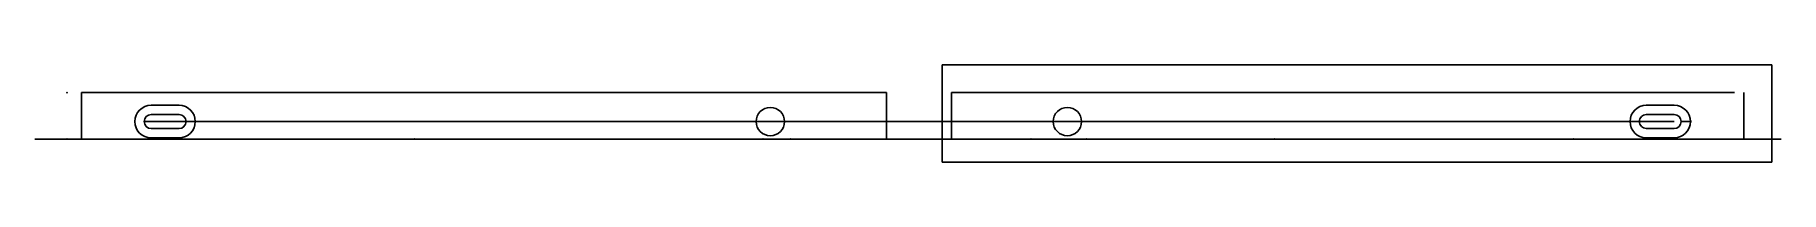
# Model space of a CAD drawing. Header units: centimetres. Extents: x -0.7 to 36.9, y -0.5 to 1.6.
import ezdxf

# ---------------------------------------------------------------- set-up
doc = ezdxf.new("R2010")
doc.units = ezdxf.units.CM
doc.header["$MEASUREMENT"] = 0
for name, color, linetype in [('Untitled v2_Sketch1', 7, 'Continuous'), ('Untitled v2_Sketch3', 7, 'Continuous'), ('Untitled v2_Sketch5', 7, 'Continuous'), ('Untitled v2_Sketch6', 7, 'Continuous')]:
    doc.layers.add(name, color=color, linetype=linetype)

msp = doc.modelspace()

# ---------------------------------------------------------------- linework, layer by layer
at = {"layer": 'Untitled v2_Sketch1'}
for p, q in [((0.009, 0, -0.209), (0.01, 0, -9.734)), ((0.01, 0, -0.194), (0.009, 0, -0.209)), ((0.012, 0, -0.178), (0.01, 0, -0.194)), ((0.01, 0, -9.734), (0.01, 0, -9.75)), ((0.01, 0, -9.75), (0.012, 0, -9.766)), ((0.015, 0, -0.163), (0.012, 0, -0.178)), ((0.012, 0, -9.766), (0.015, 0, -9.781)), ((0.019, 0, -0.147), (0.015, 0, -0.163)), ((0.015, 0, -9.781), (0.019, 0, -9.796)), ((0.019, 0, -9.796), (0.025, 0, -9.811)), ((0.025, 0, -0.133), (0.019, 0, -0.147)), ((0.031, 0, -0.119), (0.025, 0, -0.133)), ((0.025, 0, -9.811), (0.031, 0, -9.825)), ((0.031, 0, -9.825), (0.039, 0, -9.839)), ((0.039, 0, -0.105), (0.031, 0, -0.119)), ((0.048, 0, -0.092), (0.039, 0, -0.105)), ((0.039, 0, -9.839), (0.048, 0, -9.852)), ((0.057, 0, -0.079), (0.048, 0, -0.092)), ((0.048, 0, -9.852), (0.057, 0, -9.864)), ((0.068, 0, -0.068), (0.057, 0, -0.079)), ((0.057, 0, -9.864), (0.068, 0, -9.876)), ((0.08, 0, -0.057), (0.068, 0, -0.068)), ((0.068, 0, -9.876), (0.08, 0, -9.886)), ((0.08, 0, -9.886), (0.092, 0, -9.896)), ((0.092, 0, -0.047), (0.08, 0, -0.057)), ((0.092, 0, -9.896), (0.105, 0, -9.905)), ((0.105, 0, -0.039), (0.092, 0, -0.047)), ((0.119, 0, -0.031), (0.105, 0, -0.039)), ((0.105, 0, -9.905), (0.119, 0, -9.913)), ((0.133, 0, -0.025), (0.119, 0, -0.031)), ((0.119, 0, -9.913), (0.133, 0, -9.919)), ((0.133, 0, -9.919), (0.148, 0, -9.925)), ((0.148, 0, -0.019), (0.133, 0, -0.025)), ((0.163, 0, -0.015), (0.148, 0, -0.019)), ((0.148, 0, -9.925), (0.163, 0, -9.929)), ((0.178, 0, -0.012), (0.163, 0, -0.015)), ((0.163, 0, -9.929), (0.178, 0, -9.932)), ((0.194, 0, -0.01), (0.178, 0, -0.012)), ((0.178, 0, -9.932), (0.194, 0, -9.934)), ((0.194, 0, -9.934), (0.21, 0, -9.934)), ((0.209, 0, -0.009), (0.194, 0, -0.01)), ((17.831, 0, -0.009), (0.209, 0, -0.009)), ((0.21, 0, -9.934), (17.831, 0, -9.934)), ((0.462, 0, -0.462), (0.462, 0, -1.862)), ((0.462, 0, -1.862), (1.862, 0, -1.862)), ((1.862, 0, -0.462), (0.462, 0, -0.462)), ((1.862, 0, -2.367), (0.462, 0, -2.367)), ((0.462, 0, -2.367), (0.462, 0, -3.767)), ((0.462, 0, -3.767), (1.862, 0, -3.767)), ((0.462, 0, -4.272), (0.462, 0, -5.672)), ((0.462, 0, -5.672), (1.862, 0, -5.672)), ((1.862, 0, -4.272), (0.462, 0, -4.272)), ((0.462, 0, -7.577), (1.862, 0, -7.577)), ((0.462, 0, -6.177), (0.462, 0, -7.577)), ((1.862, 0, -6.177), (0.462, 0, -6.177)), ((0.462, 0, -9.482), (1.862, 0, -9.482)), ((1.862, 0, -8.082), (0.462, 0, -8.082)), ((0.462, 0, -8.082), (0.462, 0, -9.482)), ((1.862, 0, -1.862), (1.862, 0, -0.462)), ((1.862, 0, -3.767), (1.862, 0, -2.367)), ((1.862, 0, -5.672), (1.862, 0, -4.272)), ((1.862, 0, -7.577), (1.862, 0, -6.177)), ((1.862, 0, -9.482), (1.862, 0, -8.082)), ((3.767, 0, -0.462), (2.367, 0, -0.462)), ((2.367, 0, -0.462), (2.367, 0, -1.862)), ((2.367, 0, -1.862), (3.767, 0, -1.862)), ((2.367, 0, -3.767), (3.767, 0, -3.767)), ((2.367, 0, -2.367), (2.367, 0, -3.767)), ((3.767, 0, -2.367), (2.367, 0, -2.367)), ((3.767, 0, -4.272), (2.367, 0, -4.272)), ((2.367, 0, -5.672), (3.767, 0, -5.672)), ((2.367, 0, -4.272), (2.367, 0, -5.672)), ((3.767, 0, -6.177), (2.367, 0, -6.177)), ((2.367, 0, -7.577), (3.767, 0, -7.577)), ((2.367, 0, -6.177), (2.367, 0, -7.577)), ((2.367, 0, -8.082), (2.367, 0, -9.482)), ((3.767, 0, -8.082), (2.367, 0, -8.082)), ((2.367, 0, -9.482), (3.767, 0, -9.482)), ((3.767, 0, -1.862), (3.767, 0, -0.462)), ((3.767, 0, -5.672), (3.767, 0, -4.272)), ((3.767, 0, -3.767), (3.767, 0, -2.367)), ((3.767, 0, -7.577), (3.767, 0, -6.177)), ((3.767, 0, -9.482), (3.767, 0, -8.082)), ((6.148, 0, -8.082), (4.748, 0, -8.082)), ((4.748, 0, -8.082), (4.748, 0, -9.482)), ((4.748, 0, -9.482), (6.148, 0, -9.482)), ((6.386, 0, -0.462), (4.986, 0, -0.462)), ((4.986, 0, -0.462), (4.986, 0, -1.862)), ((4.986, 0, -1.862), (6.386, 0, -1.862)), ((5.029, 0, -3.017), (5.111, 0, -3.017)), ((5.029, 0, -3.297), (5.029, 0, -3.017)), ((5.111, 0, -3.297), (5.029, 0, -3.297)), ((5.284, 0, -3.62), (5.111, 0, -3.62)), ((5.111, 0, -2.39), (5.284, 0, -2.39)), ((5.111, 0, -3.62), (5.111, 0, -3.297)), ((5.111, 0, -3.017), (5.111, 0, -2.39)), ((6.625, 0, -6.177), (5.224, 0, -6.177)), ((5.224, 0, -6.177), (5.224, 0, -7.577)), ((5.224, 0, -7.577), (6.625, 0, -7.577)), ((5.284, 0, -2.292), (5.614, 0, -2.292)), ((5.614, 0, -3.712), (5.284, 0, -3.712)), ((5.284, 0, -3.712), (5.284, 0, -3.62)), ((5.284, 0, -2.39), (5.284, 0, -2.292)), ((5.463, 0, -4.272), (5.463, 0, -5.672)), ((6.863, 0, -4.272), (5.463, 0, -4.272)), ((5.463, 0, -5.672), (6.863, 0, -5.672)), ((5.614, 0, -3.62), (5.614, 0, -3.712)), ((5.614, 0, -2.292), (5.614, 0, -2.39)), ((5.786, 0, -3.62), (5.614, 0, -3.62)), ((5.614, 0, -2.39), (5.786, 0, -2.39)), ((5.786, 0, -2.39), (5.786, 0, -2.837)), ((5.939, 0, -3.297), (5.786, 0, -3.297)), ((5.786, 0, -3.297), (5.786, 0, -3.62)), ((5.786, 0, -2.837), (5.939, 0, -2.837)), ((5.939, 0, -3.767), (5.939, 0, -3.297)), ((5.939, 0, -2.837), (5.939, 0, -2.367)), ((5.939, 0, -2.367), (7.339, 0, -2.367)), ((7.339, 0, -3.767), (5.939, 0, -3.767)), ((6.148, 0, -9.482), (6.148, 0, -8.082)), ((6.386, 0, -1.862), (6.386, 0, -0.462)), ((6.625, 0, -7.577), (6.625, 0, -6.177)), ((6.653, 0, -9.482), (8.053, 0, -9.482)), ((6.653, 0, -8.082), (6.653, 0, -9.482)), ((8.053, 0, -8.082), (6.653, 0, -8.082)), ((6.863, 0, -5.672), (6.863, 0, -4.272)), ((7.339, 0, -2.837), (7.491, 0, -2.837)), ((7.339, 0, -2.367), (7.339, 0, -2.837)), ((7.491, 0, -3.297), (7.339, 0, -3.297)), ((7.339, 0, -3.297), (7.339, 0, -3.767)), ((7.368, 0, -1.862), (8.768, 0, -1.862)), ((8.768, 0, -0.462), (7.368, 0, -0.462)), ((7.368, 0, -0.462), (7.368, 0, -1.862)), ((7.491, 0, -2.39), (7.664, 0, -2.39)), ((7.491, 0, -2.837), (7.491, 0, -2.39)), ((7.491, 0, -3.62), (7.491, 0, -3.297)), ((7.664, 0, -3.62), (7.491, 0, -3.62)), ((9.006, 0, -6.177), (7.606, 0, -6.177)), ((7.606, 0, -7.577), (9.006, 0, -7.577)), ((7.606, 0, -6.177), (7.606, 0, -7.577)), ((7.664, 0, -2.292), (7.994, 0, -2.292)), ((7.664, 0, -2.39), (7.664, 0, -2.292)), ((7.994, 0, -3.712), (7.664, 0, -3.712)), ((7.664, 0, -3.712), (7.664, 0, -3.62)), ((7.994, 0, -2.292), (7.994, 0, -2.39)), ((7.994, 0, -2.39), (8.166, 0, -2.39)), ((8.166, 0, -3.62), (7.994, 0, -3.62)), ((7.994, 0, -3.62), (7.994, 0, -3.712)), ((8.053, 0, -9.482), (8.053, 0, -8.082)), ((8.082, 0, -5.672), (9.482, 0, -5.672)), ((8.082, 0, -4.272), (8.082, 0, -5.672)), ((9.482, 0, -4.272), (8.082, 0, -4.272)), ((8.166, 0, -3.017), (8.249, 0, -3.017)), ((8.166, 0, -2.39), (8.166, 0, -3.017)), ((8.249, 0, -3.297), (8.166, 0, -3.297)), ((8.166, 0, -3.297), (8.166, 0, -3.62)), ((8.249, 0, -3.017), (8.249, 0, -3.297)), ((9.958, 0, -8.082), (8.558, 0, -8.082)), ((8.558, 0, -9.482), (9.958, 0, -9.482)), ((8.558, 0, -8.082), (8.558, 0, -9.482)), ((8.768, 0, -1.862), (8.768, 0, -0.462)), ((9.006, 0, -7.577), (9.006, 0, -6.177)), ((10.434, 0, -2.367), (9.034, 0, -2.367)), ((9.034, 0, -2.367), (9.034, 0, -3.767)), ((9.034, 0, -3.767), (10.434, 0, -3.767)), ((9.482, 0, -5.672), (9.482, 0, -4.272)), ((9.511, 0, -7.577), (10.911, 0, -7.577)), ((9.511, 0, -6.177), (9.511, 0, -7.577)), ((10.911, 0, -6.177), (9.511, 0, -6.177)), ((9.749, 0, -1.862), (11.149, 0, -1.862)), ((11.149, 0, -0.462), (9.749, 0, -0.462)), ((9.749, 0, -0.462), (9.749, 0, -1.862)), ((9.958, 0, -9.482), (9.958, 0, -8.082)), ((9.987, 0, -4.272), (9.987, 0, -5.672)), ((9.987, 0, -5.672), (11.387, 0, -5.672)), ((11.387, 0, -4.272), (9.987, 0, -4.272)), ((10.434, 0, -3.767), (10.434, 0, -2.367)), ((11.863, 0, -8.082), (10.463, 0, -8.082)), ((10.463, 0, -9.482), (11.863, 0, -9.482)), ((10.463, 0, -8.082), (10.463, 0, -9.482)), ((10.911, 0, -7.577), (10.911, 0, -6.177)), ((10.939, 0, -3.767), (12.339, 0, -3.767)), ((12.339, 0, -2.367), (10.939, 0, -2.367)), ((10.939, 0, -2.367), (10.939, 0, -3.767)), ((11.149, 0, -1.862), (11.149, 0, -0.462)), ((11.387, 0, -5.672), (11.387, 0, -4.272)), ((12.816, 0, -6.177), (11.416, 0, -6.177)), ((11.416, 0, -7.577), (12.816, 0, -7.577)), ((11.416, 0, -6.177), (11.416, 0, -7.577)), ((11.863, 0, -9.482), (11.863, 0, -8.082)), ((11.892, 0, -1.862), (13.292, 0, -1.862)), ((11.892, 0, -0.462), (11.892, 0, -1.862)), ((13.292, 0, -0.462), (11.892, 0, -0.462)), ((11.892, 0, -5.672), (13.292, 0, -5.672)), ((13.292, 0, -4.272), (11.892, 0, -4.272)), ((11.892, 0, -4.272), (11.892, 0, -5.672)), ((12.339, 0, -3.767), (12.339, 0, -2.367)), ((12.368, 0, -9.482), (13.768, 0, -9.482)), ((12.368, 0, -8.082), (12.368, 0, -9.482)), ((13.768, 0, -8.082), (12.368, 0, -8.082)), ((12.816, 0, -7.577), (12.816, 0, -6.177)), ((12.844, 0, -3.767), (14.245, 0, -3.767)), ((12.844, 0, -2.367), (12.844, 0, -3.767)), ((14.245, 0, -2.367), (12.844, 0, -2.367)), ((13.292, 0, -1.862), (13.292, 0, -0.462)), ((13.292, 0, -5.672), (13.292, 0, -4.272)), ((14.721, 0, -6.177), (13.321, 0, -6.177)), ((13.321, 0, -6.177), (13.321, 0, -7.577)), ((13.321, 0, -7.577), (14.721, 0, -7.577)), ((13.768, 0, -9.482), (13.768, 0, -8.082)), ((13.797, 0, -5.672), (15.197, 0, -5.672)), ((15.197, 0, -4.272), (13.797, 0, -4.272)), ((13.797, 0, -4.272), (13.797, 0, -5.672)), ((14.078, 0, -1.112), (14.16, 0, -1.112)), ((14.078, 0, -1.392), (14.078, 0, -1.112)), ((14.16, 0, -1.392), (14.078, 0, -1.392)), ((14.16, 0, -1.715), (14.16, 0, -1.392)), ((14.16, 0, -1.112), (14.16, 0, -0.485)), ((14.333, 0, -1.715), (14.16, 0, -1.715)), ((14.16, 0, -0.485), (14.333, 0, -0.485)), ((14.245, 0, -3.767), (14.245, 0, -2.367)), ((15.673, 0, -8.082), (14.273, 0, -8.082)), ((14.273, 0, -9.482), (15.673, 0, -9.482)), ((14.273, 0, -8.082), (14.273, 0, -9.482)), ((14.333, 0, -0.387), (14.663, 0, -0.387)), ((14.663, 0, -1.807), (14.333, 0, -1.807)), ((14.333, 0, -1.807), (14.333, 0, -1.715)), ((14.333, 0, -0.485), (14.333, 0, -0.387)), ((14.835, 0, -1.715), (14.663, 0, -1.715)), ((14.663, 0, -0.387), (14.663, 0, -0.485)), ((14.663, 0, -0.485), (14.835, 0, -0.485)), ((14.663, 0, -1.715), (14.663, 0, -1.807)), ((14.721, 0, -7.577), (14.721, 0, -6.177)), ((16.149, 0, -2.367), (14.749, 0, -2.367)), ((14.749, 0, -2.367), (14.749, 0, -3.767)), ((14.749, 0, -3.767), (16.149, 0, -3.767)), ((14.988, 0, -1.392), (14.835, 0, -1.392)), ((14.835, 0, -0.485), (14.835, 0, -0.932)), ((14.835, 0, -1.392), (14.835, 0, -1.715)), ((14.835, 0, -0.932), (14.988, 0, -0.932)), ((14.988, 0, -1.862), (14.988, 0, -1.392)), ((14.988, 0, -0.932), (14.988, 0, -0.462)), ((14.988, 0, -0.462), (16.388, 0, -0.462)), ((16.388, 0, -1.862), (14.988, 0, -1.862)), ((15.197, 0, -5.672), (15.197, 0, -4.272)), ((15.226, 0, -7.577), (16.626, 0, -7.577)), ((16.626, 0, -6.177), (15.226, 0, -6.177)), ((15.226, 0, -6.177), (15.226, 0, -7.577)), ((15.673, 0, -9.482), (15.673, 0, -8.082)), ((17.102, 0, -4.272), (15.702, 0, -4.272)), ((15.702, 0, -4.272), (15.702, 0, -5.672)), ((15.702, 0, -5.672), (17.102, 0, -5.672)), ((16.149, 0, -3.767), (16.149, 0, -2.367)), ((16.178, 0, -9.482), (17.578, 0, -9.482)), ((17.578, 0, -8.082), (16.178, 0, -8.082)), ((16.178, 0, -8.082), (16.178, 0, -9.482)), ((16.388, 0, -0.462), (16.388, 0, -0.932)), ((16.388, 0, -0.932), (16.54, 0, -0.932)), ((16.54, 0, -1.392), (16.388, 0, -1.392)), ((16.388, 0, -1.392), (16.388, 0, -1.862)), ((16.54, 0, -0.485), (16.713, 0, -0.485)), ((16.54, 0, -0.932), (16.54, 0, -0.485)), ((16.713, 0, -1.715), (16.54, 0, -1.715)), ((16.54, 0, -1.715), (16.54, 0, -1.392)), ((16.626, 0, -7.577), (16.626, 0, -6.177)), ((16.654, 0, -2.367), (16.654, 0, -3.767)), ((18.055, 0, -2.367), (16.654, 0, -2.367)), ((16.654, 0, -3.767), (18.055, 0, -3.767)), ((16.713, 0, -0.485), (16.713, 0, -0.387)), ((16.713, 0, -1.807), (16.713, 0, -1.715)), ((17.043, 0, -1.807), (16.713, 0, -1.807)), ((16.713, 0, -0.387), (17.043, 0, -0.387)), ((16.878, 0, -7.629), (16.878, 0, -6.124)), ((17.215, 0, -1.715), (17.043, 0, -1.715)), ((17.043, 0, -1.715), (17.043, 0, -1.807)), ((17.043, 0, -0.387), (17.043, 0, -0.485)), ((17.043, 0, -0.485), (17.215, 0, -0.485)), ((17.631, 0, -7.829), (17.078, 0, -7.829)), ((17.078, 0, -5.924), (17.154, 0, -5.924)), ((17.102, 0, -5.672), (17.102, 0, -4.272)), ((17.215, 0, -0.485), (17.215, 0, -1.112)), ((17.215, 0, -1.112), (17.297, 0, -1.112)), ((17.215, 0, -1.392), (17.215, 0, -1.715)), ((17.297, 0, -1.392), (17.215, 0, -1.392)), ((17.297, 0, -1.112), (17.297, 0, -1.392)), ((17.354, 0, -5.724), (17.354, 0, -4.219)), ((17.554, 0, -4.019), (18.107, 0, -4.019)), ((17.578, 0, -9.482), (17.578, 0, -8.082)), ((17.831, 0, -9.934), (17.831, 0, -8.029)), ((17.831, 0, -1.914), (17.831, 0, -0.009)), ((17.878, 0, -7.629), (17.878, 0, -6.124)), ((18.107, 0, -2.114), (18.031, 0, -2.114)), ((18.055, 0, -3.767), (18.055, 0, -2.367)), ((18.631, 0, -7.829), (18.078, 0, -7.829)), ((18.078, 0, -5.924), (18.154, 0, -5.924)), ((18.131, 0, -6.177), (18.131, 0, -7.577)), ((19.531, 0, -6.177), (18.131, 0, -6.177)), ((18.131, 0, -7.577), (19.531, 0, -7.577)), ((18.307, 0, -3.819), (18.307, 0, -2.314)), ((18.354, 0, -5.724), (18.354, 0, -4.219)), ((18.554, 0, -4.019), (19.107, 0, -4.019)), ((20.007, 0, -4.272), (18.607, 0, -4.272)), ((18.607, 0, -4.272), (18.607, 0, -5.672)), ((18.607, 0, -5.672), (20.007, 0, -5.672)), ((35.976, 0, -0.009), (18.831, 0, -0.009)), ((18.831, 0, -1.914), (18.831, 0, -0.009)), ((18.831, 0, -9.934), (35.976, 0, -9.934)), ((18.831, 0, -9.934), (18.831, 0, -8.029)), ((19.107, 0, -2.114), (19.031, 0, -2.114)), ((19.083, 0, -9.482), (20.483, 0, -9.482)), ((19.083, 0, -8.082), (19.083, 0, -9.482)), ((20.483, 0, -8.082), (19.083, 0, -8.082)), ((19.307, 0, -3.819), (19.307, 0, -2.314)), ((19.446, 0, -1.392), (19.363, 0, -1.392)), ((19.363, 0, -1.392), (19.363, 0, -1.112)), ((19.363, 0, -1.112), (19.446, 0, -1.112)), ((19.446, 0, -1.715), (19.446, 0, -1.392)), ((19.618, 0, -1.715), (19.446, 0, -1.715)), ((19.446, 0, -0.485), (19.618, 0, -0.485)), ((19.446, 0, -1.112), (19.446, 0, -0.485)), ((19.531, 0, -7.577), (19.531, 0, -6.177)), ((19.559, 0, -2.367), (19.559, 0, -3.767)), ((19.559, 0, -3.767), (20.959, 0, -3.767)), ((20.959, 0, -2.367), (19.559, 0, -2.367)), ((19.948, 0, -1.807), (19.618, 0, -1.807)), ((19.618, 0, -1.807), (19.618, 0, -1.715)), ((19.618, 0, -0.485), (19.618, 0, -0.387)), ((19.618, 0, -0.387), (19.948, 0, -0.387)), ((19.948, 0, -0.485), (20.121, 0, -0.485)), ((19.948, 0, -0.387), (19.948, 0, -0.485)), ((20.121, 0, -1.715), (19.948, 0, -1.715)), ((19.948, 0, -1.715), (19.948, 0, -1.807)), ((20.007, 0, -5.672), (20.007, 0, -4.272)), ((20.036, 0, -6.177), (20.036, 0, -7.577)), ((21.436, 0, -6.177), (20.036, 0, -6.177)), ((20.036, 0, -7.577), (21.436, 0, -7.577)), ((20.121, 0, -1.392), (20.121, 0, -1.715)), ((20.121, 0, -0.485), (20.121, 0, -0.932)), ((20.988, 0, -1.392), (20.121, 0, -1.392)), ((20.121, 0, -0.932), (20.988, 0, -0.932)), ((20.483, 0, -9.482), (20.483, 0, -8.082)), ((20.512, 0, -5.672), (21.912, 0, -5.672)), ((20.512, 0, -4.272), (20.512, 0, -5.672)), ((21.912, 0, -4.272), (20.512, 0, -4.272)), ((20.959, 0, -3.767), (20.959, 0, -2.367)), ((20.988, 0, -0.462), (22.388, 0, -0.462)), ((20.988, 0, -0.932), (20.988, 0, -0.462)), ((22.388, 0, -1.862), (20.988, 0, -1.862)), ((20.988, 0, -1.862), (20.988, 0, -1.392)), ((20.988, 0, -9.482), (22.388, 0, -9.482)), ((20.988, 0, -8.082), (20.988, 0, -9.482)), ((22.388, 0, -8.082), (20.988, 0, -8.082)), ((21.436, 0, -7.577), (21.436, 0, -6.177)), ((22.864, 0, -2.367), (21.464, 0, -2.367)), ((21.464, 0, -2.367), (21.464, 0, -3.767)), ((21.464, 0, -3.767), (22.864, 0, -3.767)), ((21.912, 0, -5.672), (21.912, 0, -4.272)), ((21.941, 0, -7.577), (23.341, 0, -7.577)), ((21.941, 0, -6.177), (21.941, 0, -7.577)), ((23.341, 0, -6.177), (21.941, 0, -6.177)), ((22.388, 0, -1.392), (22.388, 0, -1.862)), ((23.256, 0, -1.392), (22.388, 0, -1.392)), ((22.388, 0, -0.462), (22.388, 0, -0.932)), ((22.388, 0, -0.932), (23.256, 0, -0.932)), ((22.388, 0, -9.482), (22.388, 0, -8.082)), ((23.817, 0, -4.272), (22.417, 0, -4.272)), ((22.417, 0, -4.272), (22.417, 0, -5.672)), ((22.417, 0, -5.672), (23.817, 0, -5.672)), ((22.864, 0, -3.767), (22.864, 0, -2.367)), ((22.893, 0, -8.082), (22.893, 0, -9.482)), ((22.893, 0, -9.482), (24.293, 0, -9.482)), ((24.293, 0, -8.082), (22.893, 0, -8.082)), ((23.256, 0, -0.485), (23.428, 0, -0.485)), ((23.256, 0, -1.715), (23.256, 0, -1.392)), ((23.256, 0, -0.932), (23.256, 0, -0.485)), ((23.428, 0, -1.715), (23.256, 0, -1.715)), ((23.341, 0, -7.577), (23.341, 0, -6.177)), ((23.369, 0, -3.767), (24.77, 0, -3.767)), ((23.369, 0, -2.367), (23.369, 0, -3.767)), ((24.77, 0, -2.367), (23.369, 0, -2.367)), ((23.758, 0, -1.807), (23.428, 0, -1.807)), ((23.428, 0, -0.387), (23.758, 0, -0.387)), ((23.428, 0, -1.807), (23.428, 0, -1.715)), ((23.428, 0, -0.485), (23.428, 0, -0.387)), ((23.758, 0, -0.485), (23.931, 0, -0.485)), ((23.931, 0, -1.715), (23.758, 0, -1.715)), ((23.758, 0, -1.715), (23.758, 0, -1.807)), ((23.758, 0, -0.387), (23.758, 0, -0.485)), ((23.817, 0, -5.672), (23.817, 0, -4.272)), ((23.846, 0, -6.177), (23.846, 0, -7.577)), ((25.246, 0, -6.177), (23.846, 0, -6.177)), ((23.846, 0, -7.577), (25.246, 0, -7.577)), ((23.931, 0, -1.112), (24.013, 0, -1.112)), ((23.931, 0, -1.392), (23.931, 0, -1.715)), ((24.013, 0, -1.392), (23.931, 0, -1.392)), ((23.931, 0, -0.485), (23.931, 0, -1.112)), ((24.013, 0, -1.112), (24.013, 0, -1.392)), ((24.293, 0, -9.482), (24.293, 0, -8.082)), ((24.322, 0, -4.272), (24.322, 0, -5.672)), ((24.322, 0, -5.672), (25.722, 0, -5.672)), ((25.722, 0, -4.272), (24.322, 0, -4.272)), ((24.77, 0, -3.767), (24.77, 0, -2.367)), ((26.198, 0, -0.462), (24.798, 0, -0.462)), ((24.798, 0, -1.862), (26.198, 0, -1.862)), ((24.798, 0, -0.462), (24.798, 0, -1.862)), ((24.798, 0, -8.082), (24.798, 0, -9.482)), ((24.798, 0, -9.482), (26.198, 0, -9.482)), ((26.198, 0, -8.082), (24.798, 0, -8.082)), ((25.246, 0, -7.577), (25.246, 0, -6.177)), ((25.274, 0, -3.767), (26.674, 0, -3.767)), ((26.674, 0, -2.367), (25.274, 0, -2.367)), ((25.274, 0, -2.367), (25.274, 0, -3.767)), ((25.722, 0, -5.672), (25.722, 0, -4.272)), ((25.751, 0, -7.577), (27.151, 0, -7.577)), ((25.751, 0, -6.177), (25.751, 0, -7.577)), ((27.151, 0, -6.177), (25.751, 0, -6.177)), ((26.198, 0, -1.862), (26.198, 0, -0.462)), ((26.198, 0, -9.482), (26.198, 0, -8.082)), ((26.227, 0, -4.272), (26.227, 0, -5.672)), ((27.627, 0, -4.272), (26.227, 0, -4.272)), ((26.227, 0, -5.672), (27.627, 0, -5.672)), ((26.674, 0, -3.767), (26.674, 0, -2.367)), ((26.703, 0, -0.462), (26.703, 0, -1.862)), ((26.703, 0, -1.862), (28.103, 0, -1.862)), ((28.103, 0, -0.462), (26.703, 0, -0.462)), ((28.103, 0, -8.082), (26.703, 0, -8.082)), ((26.703, 0, -8.082), (26.703, 0, -9.482)), ((26.703, 0, -9.482), (28.103, 0, -9.482)), ((27.151, 0, -7.577), (27.151, 0, -6.177)), ((27.179, 0, -3.767), (28.579, 0, -3.767)), ((27.179, 0, -2.367), (27.179, 0, -3.767)), ((28.579, 0, -2.367), (27.179, 0, -2.367)), ((27.627, 0, -5.672), (27.627, 0, -4.272)), ((29.056, 0, -6.177), (27.656, 0, -6.177)), ((27.656, 0, -7.577), (29.056, 0, -7.577)), ((27.656, 0, -6.177), (27.656, 0, -7.577)), ((28.103, 0, -1.862), (28.103, 0, -0.462)), ((28.103, 0, -9.482), (28.103, 0, -8.082)), ((28.132, 0, -5.672), (29.532, 0, -5.672)), ((29.532, 0, -4.272), (28.132, 0, -4.272)), ((28.132, 0, -4.272), (28.132, 0, -5.672)), ((28.579, 0, -3.767), (28.579, 0, -2.367)), ((28.608, 0, -1.862), (30.008, 0, -1.862)), ((30.008, 0, -0.462), (28.608, 0, -0.462)), ((28.608, 0, -0.462), (28.608, 0, -1.862)), ((28.608, 0, -8.082), (28.608, 0, -9.482)), ((30.008, 0, -8.082), (28.608, 0, -8.082)), ((28.608, 0, -9.482), (30.008, 0, -9.482)), ((29.056, 0, -7.577), (29.056, 0, -6.177)), ((29.532, 0, -5.672), (29.532, 0, -4.272)), ((29.561, 0, -6.177), (29.561, 0, -7.577)), ((30.961, 0, -6.177), (29.561, 0, -6.177)), ((29.561, 0, -7.577), (30.961, 0, -7.577)), ((29.799, 0, -2.367), (29.799, 0, -3.767)), ((29.799, 0, -3.767), (31.199, 0, -3.767)), ((31.199, 0, -2.367), (29.799, 0, -2.367)), ((30.008, 0, -1.862), (30.008, 0, -0.462)), ((30.008, 0, -9.482), (30.008, 0, -8.082)), ((30.318, 0, -5.202), (30.318, 0, -4.922)), ((30.4, 0, -5.202), (30.318, 0, -5.202)), ((30.318, 0, -4.922), (30.4, 0, -4.922)), ((30.4, 0, -4.922), (30.4, 0, -4.295)), ((30.4, 0, -5.525), (30.4, 0, -5.202)), ((30.4, 0, -4.295), (30.573, 0, -4.295)), ((30.573, 0, -5.525), (30.4, 0, -5.525)), ((31.913, 0, -0.462), (30.513, 0, -0.462)), ((30.513, 0, -1.862), (31.913, 0, -1.862)), ((30.513, 0, -0.462), (30.513, 0, -1.862)), ((30.638, 0, -9.012), (30.556, 0, -9.012)), ((30.556, 0, -9.012), (30.556, 0, -8.732)), ((30.556, 0, -8.732), (30.638, 0, -8.732)), ((30.573, 0, -4.295), (30.573, 0, -4.197)), ((30.903, 0, -5.617), (30.573, 0, -5.617)), ((30.573, 0, -5.617), (30.573, 0, -5.525)), ((30.573, 0, -4.197), (30.903, 0, -4.197)), ((30.638, 0, -8.732), (30.638, 0, -8.105)), ((30.811, 0, -9.335), (30.638, 0, -9.335)), ((30.638, 0, -9.335), (30.638, 0, -9.012)), ((30.638, 0, -8.105), (30.811, 0, -8.105)), ((31.141, 0, -9.427), (30.811, 0, -9.427)), ((30.811, 0, -9.427), (30.811, 0, -9.335)), ((30.811, 0, -8.105), (30.811, 0, -8.007)), ((30.811, 0, -8.007), (31.141, 0, -8.007)), ((30.903, 0, -4.295), (31.075, 0, -4.295)), ((30.903, 0, -5.525), (30.903, 0, -5.617)), ((30.903, 0, -4.197), (30.903, 0, -4.295)), ((31.075, 0, -5.525), (30.903, 0, -5.525)), ((30.961, 0, -7.577), (30.961, 0, -6.177)), ((31.075, 0, -4.295), (31.075, 0, -4.742)), ((31.075, 0, -5.202), (31.075, 0, -5.525)), ((31.075, 0, -4.742), (31.228, 0, -4.742)), ((31.228, 0, -5.202), (31.075, 0, -5.202)), ((31.141, 0, -9.335), (31.141, 0, -9.427)), ((31.313, 0, -9.335), (31.141, 0, -9.335)), ((31.141, 0, -8.105), (31.313, 0, -8.105)), ((31.141, 0, -8.007), (31.141, 0, -8.105)), ((31.199, 0, -3.767), (31.199, 0, -2.367)), ((32.628, 0, -5.672), (31.228, 0, -5.672)), ((31.228, 0, -4.272), (32.628, 0, -4.272)), ((31.228, 0, -4.742), (31.228, 0, -4.272)), ((31.228, 0, -5.672), (31.228, 0, -5.202)), ((31.466, 0, -9.012), (31.313, 0, -9.012)), ((31.313, 0, -8.105), (31.313, 0, -8.552)), ((31.313, 0, -9.012), (31.313, 0, -9.335)), ((31.313, 0, -8.552), (31.466, 0, -8.552)), ((31.466, 0, -9.482), (31.466, 0, -9.012)), ((31.466, 0, -8.082), (32.866, 0, -8.082)), ((32.866, 0, -9.482), (31.466, 0, -9.482)), ((31.466, 0, -8.552), (31.466, 0, -8.082)), ((31.913, 0, -1.862), (31.913, 0, -0.462)), ((31.942, 0, -7.577), (33.342, 0, -7.577)), ((31.942, 0, -6.177), (31.942, 0, -7.577)), ((33.342, 0, -6.177), (31.942, 0, -6.177)), ((33.818, 0, -0.462), (32.418, 0, -0.462)), ((32.418, 0, -1.862), (33.818, 0, -1.862)), ((32.418, 0, -3.767), (33.818, 0, -3.767)), ((32.418, 0, -0.462), (32.418, 0, -1.862)), ((32.418, 0, -2.367), (32.418, 0, -3.767)), ((33.818, 0, -2.367), (32.418, 0, -2.367)), ((32.628, 0, -5.202), (32.628, 0, -5.672)), ((32.628, 0, -4.272), (32.628, 0, -4.742)), ((32.78, 0, -5.202), (32.628, 0, -5.202)), ((32.628, 0, -4.742), (32.78, 0, -4.742)), ((32.78, 0, -5.525), (32.78, 0, -5.202)), ((32.78, 0, -4.742), (32.78, 0, -4.295)), ((32.78, 0, -4.295), (32.953, 0, -4.295)), ((32.953, 0, -5.525), (32.78, 0, -5.525)), ((32.866, 0, -8.082), (32.866, 0, -8.552)), ((32.866, 0, -9.012), (32.866, 0, -9.482)), ((32.866, 0, -8.552), (33.018, 0, -8.552)), ((33.018, 0, -9.012), (32.866, 0, -9.012)), ((33.283, 0, -5.617), (32.953, 0, -5.617)), ((32.953, 0, -5.617), (32.953, 0, -5.525)), ((32.953, 0, -4.295), (32.953, 0, -4.197)), ((32.953, 0, -4.197), (33.283, 0, -4.197)), ((33.018, 0, -8.105), (33.191, 0, -8.105)), ((33.018, 0, -8.552), (33.018, 0, -8.105)), ((33.018, 0, -9.335), (33.018, 0, -9.012)), ((33.191, 0, -9.335), (33.018, 0, -9.335)), ((33.521, 0, -9.427), (33.191, 0, -9.427)), ((33.191, 0, -9.427), (33.191, 0, -9.335)), ((33.191, 0, -8.105), (33.191, 0, -8.007)), ((33.191, 0, -8.007), (33.521, 0, -8.007)), ((33.283, 0, -4.295), (33.455, 0, -4.295)), ((33.283, 0, -4.197), (33.283, 0, -4.295)), ((33.283, 0, -5.525), (33.283, 0, -5.617)), ((33.455, 0, -5.525), (33.283, 0, -5.525)), ((33.342, 0, -7.577), (33.342, 0, -6.177)), ((33.455, 0, -4.922), (33.538, 0, -4.922)), ((33.455, 0, -5.202), (33.455, 0, -5.525)), ((33.455, 0, -4.295), (33.455, 0, -4.922)), ((33.538, 0, -5.202), (33.455, 0, -5.202)), ((33.521, 0, -8.105), (33.693, 0, -8.105)), ((33.521, 0, -8.007), (33.521, 0, -8.105)), ((33.521, 0, -9.335), (33.521, 0, -9.427)), ((33.693, 0, -9.335), (33.521, 0, -9.335)), ((33.538, 0, -4.922), (33.538, 0, -5.202)), ((33.776, 0, -9.012), (33.693, 0, -9.012)), ((33.693, 0, -8.732), (33.776, 0, -8.732)), ((33.693, 0, -9.012), (33.693, 0, -9.335)), ((33.693, 0, -8.105), (33.693, 0, -8.732)), ((33.776, 0, -8.732), (33.776, 0, -9.012)), ((33.818, 0, -1.862), (33.818, 0, -0.462)), ((33.818, 0, -3.767), (33.818, 0, -2.367)), ((35.723, 0, -0.462), (34.323, 0, -0.462)), ((34.323, 0, -0.462), (34.323, 0, -1.862)), ((34.323, 0, -1.862), (35.723, 0, -1.862)), ((34.323, 0, -2.367), (34.323, 0, -3.767)), ((34.323, 0, -3.767), (35.723, 0, -3.767)), ((35.723, 0, -2.367), (34.323, 0, -2.367)), ((34.323, 0, -5.672), (35.723, 0, -5.672)), ((35.723, 0, -4.272), (34.323, 0, -4.272)), ((34.323, 0, -4.272), (34.323, 0, -5.672)), ((35.723, 0, -6.177), (34.323, 0, -6.177)), ((34.323, 0, -6.177), (34.323, 0, -7.577)), ((34.323, 0, -7.577), (35.723, 0, -7.577)), ((34.323, 0, -8.082), (34.323, 0, -9.482)), ((34.323, 0, -9.482), (35.723, 0, -9.482)), ((35.723, 0, -8.082), (34.323, 0, -8.082)), ((35.723, 0, -1.862), (35.723, 0, -0.462)), ((35.723, 0, -3.767), (35.723, 0, -2.367)), ((35.723, 0, -5.672), (35.723, 0, -4.272)), ((35.723, 0, -7.577), (35.723, 0, -6.177)), ((35.723, 0, -9.482), (35.723, 0, -8.082)), ((35.991, 0, -0.01), (35.976, 0, -0.009)), ((35.976, 0, -9.934), (35.991, 0, -9.934)), ((36.007, 0, -0.012), (35.991, 0, -0.01)), ((35.991, 0, -9.934), (36.007, 0, -9.932)), ((36.007, 0, -9.932), (36.022, 0, -9.929)), ((36.022, 0, -0.015), (36.007, 0, -0.012)), ((36.038, 0, -0.019), (36.022, 0, -0.015)), ((36.022, 0, -9.929), (36.038, 0, -9.925)), ((36.052, 0, -0.025), (36.038, 0, -0.019)), ((36.038, 0, -9.925), (36.052, 0, -9.919)), ((36.066, 0, -0.031), (36.052, 0, -0.025)), ((36.052, 0, -9.919), (36.066, 0, -9.913)), ((36.08, 0, -0.039), (36.066, 0, -0.031)), ((36.066, 0, -9.913), (36.08, 0, -9.905)), ((36.08, 0, -9.905), (36.093, 0, -9.896)), ((36.093, 0, -0.047), (36.08, 0, -0.039)), ((36.093, 0, -9.896), (36.106, 0, -9.886)), ((36.106, 0, -0.057), (36.093, 0, -0.047)), ((36.117, 0, -0.068), (36.106, 0, -0.057)), ((36.106, 0, -9.886), (36.117, 0, -9.876)), ((36.117, 0, -9.876), (36.128, 0, -9.864)), ((36.128, 0, -0.079), (36.117, 0, -0.068)), ((36.128, 0, -9.864), (36.138, 0, -9.852)), ((36.138, 0, -0.092), (36.128, 0, -0.079)), ((36.138, 0, -9.852), (36.146, 0, -9.839)), ((36.146, 0, -0.105), (36.138, 0, -0.092)), ((36.146, 0, -9.839), (36.154, 0, -9.825)), ((36.154, 0, -0.119), (36.146, 0, -0.105)), ((36.154, 0, -9.825), (36.161, 0, -9.811)), ((36.161, 0, -0.133), (36.154, 0, -0.119)), ((36.161, 0, -9.811), (36.166, 0, -9.796)), ((36.166, 0, -0.147), (36.161, 0, -0.133)), ((36.166, 0, -9.796), (36.17, 0, -9.781)), ((36.17, 0, -0.163), (36.166, 0, -0.147)), ((36.17, 0, -9.781), (36.173, 0, -9.766)), ((36.173, 0, -0.178), (36.17, 0, -0.163)), ((36.173, 0, -9.766), (36.175, 0, -9.75)), ((36.175, 0, -0.194), (36.173, 0, -0.178)), ((36.176, 0, -0.209), (36.175, 0, -0.194)), ((36.175, 0, -9.75), (36.176, 0, -9.734)), ((36.176, 0, -9.734), (36.176, 0, -0.209))]:
    msp.add_line(p, q, dxfattribs=at)
at = {"layer": 'Untitled v2_Sketch1', "extrusion": (0, 1, 0)}
for centre in [(-2.114, -7.829), (-2.114, -2.114), (-7.472, -4.972), (-14.973, -7.829), (-15.569, -2.114), (-20.736, -7.829), (-21.926, -2.114), (-25.974, -4.972), (-32.404, -7.829), (-34.071, -2.114)]:
    msp.add_circle(centre, 0.125, dxfattribs=at)
for centre, start, end in [((-17.078, -7.629), 270, 0), ((-17.078, -6.124), 0, 90), ((-17.154, -5.724), 180, 270), ((-17.554, -4.219), 360, 90), ((-17.631, -8.029), 90, 180), ((-18.031, -1.914), 270, 0), ((-18.078, -6.124), 0, 90), ((-18.078, -7.629), 270, 0), ((-18.107, -3.819), 180, 270), ((-18.107, -2.314), 90, 180), ((-18.154, -5.724), 180, 270), ((-18.554, -4.219), 360, 90), ((-18.631, -8.029), 90, 180), ((-19.031, -1.914), 270, 0), ((-19.107, -3.819), 180, 270), ((-19.107, -2.314), 90, 180)]:
    msp.add_arc(centre, 0.2, start, end, dxfattribs=at)
at = {"layer": 'Untitled v2_Sketch1'}
msp.add_point((0, 0), dxfattribs=at)
at = {"layer": 'Untitled v2_Sketch3'}
for p, q in [((-0.691, 0, 0.491), (-0.69, 0, -10.434)), ((17.831, 0, 0.691), (-0.491, 0, 0.691)), ((-0.49, 0, -10.634), (17.831, 0, -10.634)), ((0.009, 0, -0.209), (0.01, 0, -9.734)), ((0.01, 0, -9.734), (0.009, 0, -0.209)), ((0.109, 0, -0.309), (0.11, 0, -9.634)), ((17.831, 0, -0.009), (0.209, 0, -0.009)), ((0.209, 0, -0.009), (17.831, 0, -0.009)), ((0.21, 0, -9.934), (17.831, 0, -9.934)), ((17.831, 0, -9.934), (0.21, 0, -9.934)), ((17.631, 0, -0.109), (0.309, 0, -0.109)), ((0.31, 0, -9.834), (17.631, 0, -9.834)), ((16.678, 0, -7.629), (16.678, 0, -6.124)), ((16.878, 0, -7.629), (16.878, 0, -6.124)), ((17.631, 0, -7.829), (17.078, 0, -7.829)), ((17.078, 0, -5.724), (17.154, 0, -5.724)), ((17.078, 0, -5.924), (17.154, 0, -5.924)), ((17.631, 0, -8.029), (17.078, 0, -8.029)), ((17.154, 0, -5.724), (17.154, 0, -4.219)), ((17.354, 0, -5.724), (17.354, 0, -4.219)), ((17.554, 0, -4.019), (18.107, 0, -4.019)), ((17.554, 0, -3.819), (18.107, 0, -3.819)), ((17.631, 0, -1.914), (17.631, 0, -0.109)), ((17.631, 0, -9.834), (17.631, 0, -8.029)), ((17.831, 0, -1.914), (17.831, 0, -0.009)), ((17.831, 0, -9.934), (17.831, 0, -8.029)), ((17.831, 0, -0.009), (17.831, 0, 0.691)), ((17.831, 0, -10.634), (17.831, 0, -9.934)), ((17.878, 0, -7.629), (17.878, 0, -6.124)), ((18.107, 0, -2.314), (18.031, 0, -2.314)), ((18.107, 0, -2.114), (18.031, 0, -2.114)), ((18.078, 0, -5.924), (18.154, 0, -5.924)), ((18.631, 0, -7.829), (18.078, 0, -7.829)), ((18.631, 0, -7.629), (18.078, 0, -7.629)), ((18.078, 0, -6.124), (18.154, 0, -6.124)), ((18.078, 0, -7.629), (18.078, 0, -6.124)), ((18.107, 0, -3.819), (18.107, 0, -2.314)), ((18.307, 0, -3.819), (18.307, 0, -2.314)), ((18.354, 0, -5.724), (18.354, 0, -4.219)), ((18.554, 0, -4.019), (19.107, 0, -4.019)), ((18.554, 0, -4.219), (19.107, 0, -4.219)), ((18.554, 0, -5.724), (18.554, 0, -4.219)), ((18.831, 0, -9.934), (35.976, 0, -9.934)), ((18.831, 0, -10.634), (36.676, 0, -10.634)), ((18.831, 0, -1.914), (18.831, 0, -0.009)), ((18.831, 0, -9.934), (18.831, 0, -8.029)), ((35.976, 0, -0.009), (18.831, 0, -0.009)), ((18.831, 0, -9.934), (18.831, 0, -10.634)), ((35.976, 0, -0.009), (18.831, 0, -0.009)), ((18.831, 0, -0.009), (18.831, 0, 0.691)), ((36.676, 0, 0.691), (18.831, 0, 0.691)), ((18.831, 0, -9.934), (35.976, 0, -9.934)), ((35.876, 0, -0.109), (19.031, 0, -0.109)), ((19.031, 0, -9.834), (35.876, 0, -9.834)), ((19.107, 0, -2.114), (19.031, 0, -2.114)), ((19.031, 0, -1.914), (19.031, 0, -0.109)), ((19.031, 0, -9.934), (19.031, 0, -9.934)), ((19.107, 0, -1.914), (19.031, 0, -1.914)), ((19.031, 0, -9.834), (19.031, 0, -8.029)), ((19.307, 0, -3.819), (19.307, 0, -2.314)), ((19.507, 0, -3.819), (19.507, 0, -2.314)), ((36.076, 0, -9.634), (36.076, 0, -0.309)), ((36.176, 0, -9.734), (36.176, 0, -0.209)), ((36.176, 0, -9.734), (36.176, 0, -0.209)), ((36.876, 0, -10.434), (36.876, 0, 0.491))]:
    msp.add_line(p, q, dxfattribs=at)
at = {"layer": 'Untitled v2_Sketch3', "extrusion": (0, 1, 0)}
for centre in [(-2.114, -7.829), (-2.114, -2.114), (-7.472, -4.972), (-14.973, -7.829), (-15.569, -2.114), (-20.736, -7.829), (-21.926, -2.114), (-25.974, -4.972), (-32.404, -7.829), (-34.071, -2.114)]:
    msp.add_circle(centre, 0.25, dxfattribs=at)
for centre, radius, start, end in [((0.491, 0.491), 0.2, 359.9992, 90), ((0.49, -10.434), 0.2, 269.9998, 359.9992), ((-0.209, -0.209), 0.2, 359.9992, 90), ((-0.21, -9.734), 0.2, 269.9998, 359.9992), ((-0.309, -0.309), 0.2, 359.9992, 90), ((-0.31, -9.634), 0.2, 269.9998, 359.9992), ((-17.078, -7.629), 0.4, 270, 0), ((-17.078, -6.124), 0.4, 0, 90), ((-17.078, -7.629), 0.2, 270, 0), ((-17.078, -6.124), 0.2, 0, 90), ((-17.154, -5.724), 0.2, 180, 270), ((-17.554, -4.219), 0.4, 360, 90), ((-17.554, -4.219), 0.2, 360, 90), ((-18.031, -1.914), 0.4, 270, 0), ((-17.631, -8.029), 0.2, 90, 180), ((-18.031, -1.914), 0.2, 270, 0), ((-18.078, -7.629), 0.2, 270, 0), ((-18.078, -6.124), 0.2, 0, 90), ((-18.107, -2.314), 0.2, 90, 180), ((-18.107, -3.819), 0.2, 180, 270), ((-18.154, -5.724), 0.2, 180, 270), ((-18.154, -5.724), 0.4, 180, 270), ((-18.554, -4.219), 0.2, 360, 90), ((-18.631, -8.029), 0.2, 90, 180), ((-18.631, -8.029), 0.4, 90, 180), ((-19.031, -1.914), 0.2, 270, 0), ((-19.107, -2.314), 0.2, 90, 180), ((-19.107, -3.819), 0.2, 180, 270), ((-19.107, -2.314), 0.4, 90, 180), ((-19.107, -3.819), 0.4, 180, 270), ((-35.876, -9.634), 0.2, 180, 269.9998), ((-35.876, -0.309), 0.2, 90, 180), ((-35.976, -0.209), 0.2, 90, 180), ((-35.976, -9.734), 0.2, 180, 269.9998), ((-36.676, 0.491), 0.2, 90, 180), ((-36.676, -10.434), 0.2, 180, 269.9998)]:
    msp.add_arc(centre, radius, start, end, dxfattribs=at)
at = {"layer": 'Untitled v2_Sketch3'}
for p in [(0, 0), (2.114, 0, -7.829), (2.114, 0, -2.114), (7.472, 0, -4.972), (14.973, 0, -7.829), (15.569, 0, -2.114), (20.736, 0, -7.829), (21.926, 0, -2.114), (25.974, 0, -4.972), (32.404, 0, -7.829), (34.071, 0, -2.114)]:
    msp.add_point(p, dxfattribs=at)
at = {"layer": 'Untitled v2_Sketch5'}
for p, q in [((18.831, -0.5, -10.634), (18.831, 1.6, -10.634)), ((18.831, 1.6, -10.634), (36.676, 1.6, -10.634)), ((36.676, 1.6, -10.634), (36.676, -0.5, -10.634)), ((0.31, 1, -10.634), (17.631, 1, -10.634)), ((0.31, 0, -10.634), (0.31, 1, -10.634)), ((17.631, 0, -10.634), (17.631, 1, -10.634)), ((19.031, 1, -10.634), (35.876, 1, -10.634)), ((19.031, 0, -10.634), (19.031, 1, -10.634)), ((36.076, 0, -10.634), (36.076, 1, -10.634)), ((2.56, 0.376, -10.634), (1.66, 0.376, -10.634)), ((1.81, 0.726, -10.634), (2.41, 0.726, -10.634)), ((1.81, 0.526, -10.634), (2.41, 0.526, -10.634)), ((34.576, 0.376, -10.634), (2.41, 0.376, -10.634)), ((33.976, 0.727, -10.634), (34.576, 0.726, -10.634)), ((33.976, 0.527, -10.634), (34.576, 0.526, -10.634)), ((34.726, 0.376, -10.634), (34.949, 0.376, -10.634)), ((0.31, 0, -10.634), (17.631, 0, -10.634)), ((2.41, 0.226, -10.634), (1.81, 0.226, -10.634)), ((2.41, 0.026, -10.634), (1.81, 0.026, -10.634)), ((17.831, 0, -10.634), (17.831, 0, -10.634)), ((19.031, 0, -10.634), (35.876, 0, -10.634)), ((34.575, 0.026, -10.634), (33.975, 0.027, -10.634)), ((34.576, 0.226, -10.634), (33.976, 0.227, -10.634)), ((36.676, -0.5, -10.634), (18.831, -0.5, -10.634))]:
    msp.add_line(p, q, dxfattribs=at)
at = {"layer": 'Untitled v2_Sketch5', "extrusion": (3.16399e-06, 0, -1)}
for centre in [(-15.131, 0.376, 10.634), (-21.521, 0.376, 10.634)]:
    msp.add_circle(centre, 0.305, dxfattribs=at)
for centre, radius, start, end in [((-1.809, 0.376, 10.634), 0.35, 270, 90), ((-1.809, 0.376, 10.634), 0.15, 270, 90), ((-2.41, 0.376, 10.634), 0.35, 90, 270), ((-2.41, 0.376, 10.634), 0.15, 90, 270), ((-33.976, 0.377, 10.634), 0.35, 270.1041, 90.1041), ((-33.976, 0.377, 10.634), 0.15, 270.1041, 90.1041), ((-34.576, 0.376, 10.634), 0.35, 90.1041, 270.1041)]:
    msp.add_arc(centre, radius, start, end, dxfattribs=at)
at = {"layer": 'Untitled v2_Sketch5', "extrusion": (3.16399e-06, 8.27181e-25, -1)}
msp.add_arc((-34.576, 0.376, 10.634), 0.15, 90.1041, 270.1041, dxfattribs=at)
at = {"layer": 'Untitled v2_Sketch5'}
msp.add_point((0, 0, -10.634), dxfattribs=at)
at = {"layer": 'Untitled v2_Sketch6', "extrusion": (0, 1, 0)}
for centre, radius in [((-2.114, -7.829, 1), 0.25), ((-2.114, -2.114, 1), 0.25), ((-2.114, -2.114, 1), 0.25), ((-2.114, -2.114, 1), 0.095), ((-2.114, -7.829, 1), 0.095), ((-7.472, -4.972, 1), 0.25), ((-7.472, -4.972, 1), 0.095), ((-14.973, -7.829, 1), 0.25), ((-14.973, -7.829, 1), 0.095), ((-15.569, -2.114, 1), 0.25), ((-15.569, -2.114, 1), 0.095), ((-20.736, -7.829, 1), 0.25), ((-20.736, -7.829, 1), 0.095), ((-21.926, -2.114, 1), 0.25), ((-21.926, -2.114, 1), 0.095), ((-25.974, -4.972, 1), 0.25), ((-25.974, -4.972, 1), 0.095), ((-32.404, -7.829, 1), 0.25), ((-32.404, -7.829, 1), 0.095), ((-34.071, -2.114, 1), 0.25), ((-34.071, -2.114, 1), 0.095)]:
    msp.add_circle(centre, radius, dxfattribs=at)
at = {"layer": 'Untitled v2_Sketch6'}
msp.add_point((0, 1), dxfattribs=at)

doc.saveas('drawing.dxf')
